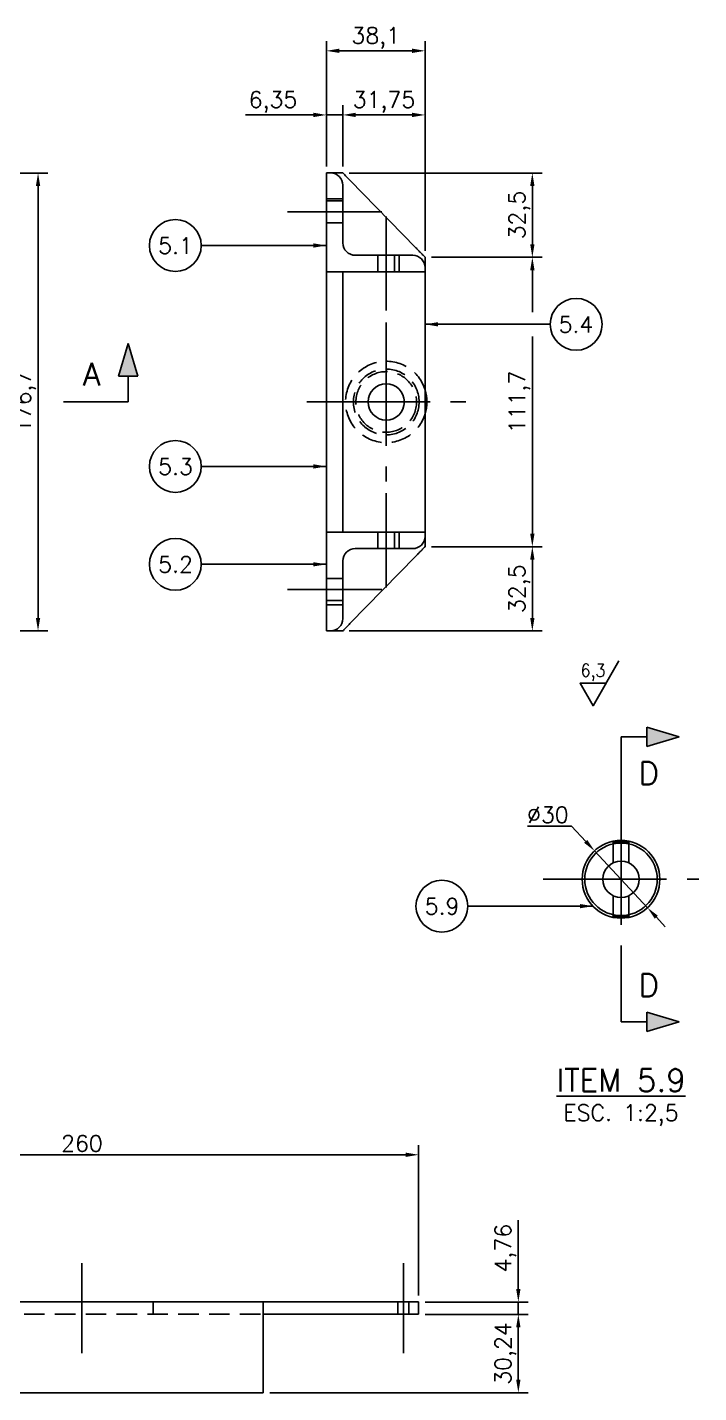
# Model space of a CAD drawing. Header units: metres. Extents: x 0 to 2102, y 0 to 1485.
# Drawn here: x 1323 to 1583, y 688 to 1215 of the extents above; entities that cross this region are included whole.
import ezdxf
from ezdxf.enums import TextEntityAlignment as Align

# ---------------------------------------------------------------- set-up
doc = ezdxf.new("R2010")
doc.units = ezdxf.units.M
doc.header["$LTSCALE"] = 2.5
doc.linetypes.add('CENTER2', pattern=[28.575, 19.05, -3.175, 3.175, -3.175])
doc.linetypes.add('HIDDEN2', pattern=[4.7625, 3.175, -1.5875])
for name, color, linetype in [('GSB', 7, 'Continuous'), ('MR80', 3, 'Continuous'), ('SC1', 7, 'CENTER2'), ('SDM', 7, 'Continuous'), ('SL4', 4, 'Continuous'), ('ST1', 7, 'HIDDEN2')]:
    doc.layers.add(name, color=color, linetype=linetype)
doc.styles.add('R100', font='simplex.shx', dxfattribs={"height": 2.5})
doc.styles.add('R140', font='simplex.shx', dxfattribs={"height": 3.5})
doc.styles.add('R80', font='simplex.shx', dxfattribs={"height": 2})
doc.styles.add('ROMANS', font='ROMANS.SHX')
doc.dimstyles.new('2.5___1-2.5', dxfattribs={"dimscale": 2.5, "dimtxt": 2.5, "dimasz": 2, "dimexe": 1.5, "dimexo": 1, "dimgap": 0.5, "dimtad": 1, "dimzin": 12, "dimtxsty": 'ROMANS', "dimcen": 0, "dimclrd": 256, "dimclre": 256, "dimclrt": 3, "dimazin": 3, "dimtfac": 1, "dimtmove": 0, "dimatfit": 0, "dimfxl": 1, "dimlwd": -1, "dimlwe": -1, "dimarcsym": 0})
doc.dimstyles.new('2.5___1-2.5$3', dxfattribs={"dimscale": 2.5, "dimtxt": 2.5, "dimasz": 2, "dimexe": 1.5, "dimexo": 1, "dimgap": 0.5, "dimtad": 1, "dimtoh": 1, "dimzin": 12, "dimtxsty": 'ROMANS', "dimcen": 0, "dimclrd": 256, "dimclre": 256, "dimclrt": 3, "dimazin": 3, "dimtfac": 1, "dimtmove": 0, "dimatfit": 0, "dimfxl": 1, "dimlwd": -1, "dimlwe": -1, "dimarcsym": 0})

# ---------------------------------------------------------------- blocks, each defined once
blk = doc.blocks.new('*D45')
at = {"layer": 'Defpoints', "color": 0, "transparency": 16777216}
for p in [(1211.54, 1159.14), (1211.54, 982.44), (1327.51, 982.44)]:
    blk.add_point(p, dxfattribs=at)
at = {"layer": 'SDM', "transparency": 16777216}
for p, q in [((1214.04, 1159.14), (1331.26, 1159.14)), ((1327.51, 1154.14), (1327.51, 987.44)), ((1214.04, 982.44), (1331.26, 982.44))]:
    blk.add_line(p, q, dxfattribs=at)
for points in [[(1326.68, 1154.14), (1328.35, 1154.14), (1327.51, 1159.14)], [(1326.68, 987.44), (1328.35, 987.44), (1327.51, 982.44)]]:
    blk.add_solid(points, dxfattribs=at)
at = {"layer": 'SDM', "color": 3, "transparency": 16777216, "insert": (1322.54, 1070.79), "char_height": 6.25, "attachment_point": 5, "rotation": 90, "style": 'ROMANS'}
blk.add_mtext('176,7', dxfattribs=at)
blk = doc.blocks.new('CORTE')
at = {"layer": 'GSB', "color": 4, "style": 'R140'}
blk.add_attdef('%%UCORTE', text='', height=3.5, dxfattribs=at).set_placement((-0.25, 2.38), align=Align.MIDDLE_CENTER)
at = {"layer": 'GSB', "color": 3, "style": 'R100'}
blk.add_attdef('ESC.', text='', height=2.5, dxfattribs=at).set_placement((-0.25, -2.62), align=Align.MIDDLE_CENTER)
blk = doc.blocks.new('SIMB_CORTE_2')
at = {"layer": 'GSB'}
blk.add_hatch(color=2, dxfattribs=at).paths.add_polyline_path([(1.5, -4), (-1.5, -4), (0, -9)])
at = {"layer": 'GSB', "color": 1}
for p, q in [((0, -4), (0, 0)), ((0, 0), (10, 0)), ((0, -9), (-1.5, -4)), ((1.5, -4), (-1.5, -4)), ((0, -9), (1.5, -4))]:
    blk.add_line(p, q, dxfattribs=at)
at = {"layer": 'GSB', "color": 3, "style": 'R100'}
blk.add_attdef('XXXX', (-0.6, 1.57), '', height=2.5, dxfattribs=at)
at = {"layer": 'GSB', "color": 4, "style": 'R140'}
blk.add_attdef('A', text='', height=3.5, dxfattribs=at).set_placement((5.64, -4.29), align=Align.MIDDLE)
blk = doc.blocks.new('*D58')
at = {"layer": 'Defpoints', "color": 0, "transparency": 16777216}
for p in [(1438.87, 1181.55), (1438.87, 1159.14), (1445.22, 1159.14)]:
    blk.add_point(p, dxfattribs=at)
at = {"layer": 'SDM', "transparency": 16777216}
for p, q in [((1433.87, 1181.55), (1407.62, 1181.55)), ((1438.87, 1161.64), (1438.87, 1185.3)), ((1445.22, 1181.55), (1438.87, 1181.55)), ((1445.22, 1161.64), (1445.22, 1185.3)), ((1450.22, 1181.55), (1455.22, 1181.55))]:
    blk.add_line(p, q, dxfattribs=at)
for points in [[(1433.87, 1182.39), (1433.87, 1180.72), (1438.87, 1181.55)], [(1450.22, 1182.39), (1450.22, 1180.72), (1445.22, 1181.55)]]:
    blk.add_solid(points, dxfattribs=at)
at = {"layer": 'SDM', "color": 3, "transparency": 16777216, "insert": (1418.25, 1186.52), "char_height": 6.25, "attachment_point": 5, "style": 'ROMANS'}
blk.add_mtext('6,35', dxfattribs=at)
blk = doc.blocks.new('*D59')
at = {"layer": 'Defpoints', "color": 0, "transparency": 16777216}
for p in [(1476.97, 1181.55), (1445.22, 1159.14), (1476.97, 1126.64)]:
    blk.add_point(p, dxfattribs=at)
at = {"layer": 'SDM', "transparency": 16777216}
for p, q in [((1445.22, 1161.64), (1445.22, 1185.3)), ((1450.22, 1181.55), (1471.97, 1181.55)), ((1476.97, 1129.14), (1476.97, 1185.3))]:
    blk.add_line(p, q, dxfattribs=at)
for points in [[(1450.22, 1182.39), (1450.22, 1180.72), (1445.22, 1181.55)], [(1471.97, 1182.39), (1471.97, 1180.72), (1476.97, 1181.55)]]:
    blk.add_solid(points, dxfattribs=at)
at = {"layer": 'SDM', "color": 3, "transparency": 16777216, "insert": (1461.1, 1186.52), "char_height": 6.25, "attachment_point": 5, "style": 'ROMANS'}
blk.add_mtext('31,75', dxfattribs=at)
blk = doc.blocks.new('*D60')
at = {"layer": 'Defpoints', "color": 0, "transparency": 16777216}
for p in [(1476.97, 1206.29), (1438.87, 1159.14), (1476.97, 1126.64)]:
    blk.add_point(p, dxfattribs=at)
at = {"layer": 'SDM', "transparency": 16777216}
for p, q in [((1438.87, 1161.64), (1438.87, 1210.04)), ((1476.97, 1129.14), (1476.97, 1210.04)), ((1443.87, 1206.29), (1471.97, 1206.29))]:
    blk.add_line(p, q, dxfattribs=at)
for points in [[(1443.87, 1207.13), (1443.87, 1205.46), (1438.87, 1206.29)], [(1471.97, 1207.13), (1471.97, 1205.46), (1476.97, 1206.29)]]:
    blk.add_solid(points, dxfattribs=at)
at = {"layer": 'SDM', "color": 3, "transparency": 16777216, "insert": (1457.92, 1211.26), "char_height": 6.25, "attachment_point": 5, "style": 'ROMANS'}
blk.add_mtext('38,1', dxfattribs=at)
blk = doc.blocks.new('*D61')
at = {"layer": 'Defpoints', "color": 0, "transparency": 16777216}
for p in [(1445.22, 1159.14), (1476.97, 1126.64), (1518.39, 1126.64)]:
    blk.add_point(p, dxfattribs=at)
at = {"layer": 'SDM', "transparency": 16777216}
for p, q in [((1447.72, 1159.14), (1522.14, 1159.14)), ((1518.39, 1154.14), (1518.39, 1131.64)), ((1479.47, 1126.64), (1522.14, 1126.64))]:
    blk.add_line(p, q, dxfattribs=at)
for points in [[(1517.56, 1154.14), (1519.23, 1154.14), (1518.39, 1159.14)], [(1517.56, 1131.64), (1519.23, 1131.64), (1518.39, 1126.64)]]:
    blk.add_solid(points, dxfattribs=at)
at = {"layer": 'SDM', "color": 3, "transparency": 16777216, "insert": (1513.42, 1142.89), "char_height": 6.25, "attachment_point": 5, "rotation": 90, "style": 'ROMANS'}
blk.add_mtext('32,5', dxfattribs=at)
blk = doc.blocks.new('*D62')
at = {"layer": 'Defpoints', "color": 0, "transparency": 16777216}
for p in [(1476.97, 1126.64), (1476.97, 1014.94), (1518.39, 1014.94)]:
    blk.add_point(p, dxfattribs=at)
at = {"layer": 'SDM', "transparency": 16777216}
for p, q in [((1479.47, 1126.64), (1522.14, 1126.64)), ((1518.39, 1121.64), (1518.39, 1105.44)), ((1518.39, 1096.07), (1518.39, 1019.94)), ((1479.47, 1014.94), (1522.14, 1014.94))]:
    blk.add_line(p, q, dxfattribs=at)
for points in [[(1517.56, 1121.64), (1519.23, 1121.64), (1518.39, 1126.64)], [(1517.56, 1019.94), (1519.23, 1019.94), (1518.39, 1014.94)]]:
    blk.add_solid(points, dxfattribs=at)
at = {"layer": 'SDM', "color": 3, "transparency": 16777216, "insert": (1513.42, 1070.79), "char_height": 6.25, "attachment_point": 5, "rotation": 90, "style": 'ROMANS'}
blk.add_mtext('111,7', dxfattribs=at)
blk = doc.blocks.new('*D63')
at = {"layer": 'Defpoints', "color": 0, "transparency": 16777216}
for p in [(1476.97, 1014.94), (1445.22, 982.44), (1518.39, 982.44)]:
    blk.add_point(p, dxfattribs=at)
at = {"layer": 'SDM', "transparency": 16777216}
for p, q in [((1479.47, 1014.94), (1522.14, 1014.94)), ((1518.39, 1009.94), (1518.39, 987.44)), ((1447.72, 982.44), (1522.14, 982.44))]:
    blk.add_line(p, q, dxfattribs=at)
for points in [[(1517.56, 1009.94), (1519.23, 1009.94), (1518.39, 1014.94)], [(1517.56, 987.44), (1519.23, 987.44), (1518.39, 982.44)]]:
    blk.add_solid(points, dxfattribs=at)
at = {"layer": 'SDM', "color": 3, "transparency": 16777216, "insert": (1513.42, 998.69), "char_height": 6.25, "attachment_point": 5, "rotation": 90, "style": 'ROMANS'}
blk.add_mtext('32,5', dxfattribs=at)
blk = doc.blocks.new('ITEM')
at = {"layer": 'GSB'}
blk.add_circle((0, 0), 4, dxfattribs=at)
blk = doc.blocks.new('*D86')
at = {"layer": 'Defpoints', "color": 0, "transparency": 16777216}
for p in [(1542.41, 897.57), (1562.86, 875.62)]:
    blk.add_point(p, dxfattribs=at)
at = {"layer": 'SDM', "transparency": 16777216}
for p, q in [((1533.53, 907.1), (1516.51, 907.1)), ((1539, 901.23), (1533.53, 907.1)), ((1562.86, 875.62), (1542.41, 897.57)), ((1566.27, 871.96), (1569.67, 868.31))]:
    blk.add_line(p, q, dxfattribs=at)
for points in [[(1539.61, 901.8), (1538.39, 900.67), (1542.41, 897.57)], [(1566.88, 872.53), (1565.66, 871.4), (1562.86, 875.62)]]:
    blk.add_solid(points, dxfattribs=at)
at = {"layer": 'SDM', "color": 3, "transparency": 16777216, "insert": (1524.4, 911.48), "char_height": 6.25, "attachment_point": 5, "style": 'ROMANS'}
blk.add_mtext('∅30', dxfattribs=at)
blk = doc.blocks.new('ROUGHNESS (INDICATION)')
blk.add_lwpolyline([(4, 6.93), (0, 0), (-2, 3.46), (2, 3.46)])
at = {"layer": 'MR80', "style": 'R80', "width": 0.9}
blk.add_attdef('ROUGHNESS', text='', height=2, dxfattribs=at).set_placement((0, 5.46), align=Align.MIDDLE_CENTER)
blk = doc.blocks.new('*D117')
at = {"layer": 'Defpoints', "color": 0, "transparency": 16777216}
for p in [(1474.47, 780.29), (1214.47, 723.48), (1474.47, 723.48)]:
    blk.add_point(p, dxfattribs=at)
at = {"layer": 'SDM', "transparency": 16777216}
for p, q in [((1214.47, 725.98), (1214.47, 784.04)), ((1219.47, 780.29), (1469.47, 780.29)), ((1474.47, 725.98), (1474.47, 784.04))]:
    blk.add_line(p, q, dxfattribs=at)
for points in [[(1219.47, 781.12), (1219.47, 779.45), (1214.47, 780.29)], [(1469.47, 781.12), (1469.47, 779.45), (1474.47, 780.29)]]:
    blk.add_solid(points, dxfattribs=at)
at = {"layer": 'SDM', "color": 3, "transparency": 16777216, "insert": (1344.47, 784.66), "char_height": 6.25, "attachment_point": 5, "style": 'ROMANS'}
blk.add_mtext('260', dxfattribs=at)
blk = doc.blocks.new('*D118')
at = {"layer": 'Defpoints', "color": 0, "transparency": 16777216}
for p in [(1474.47, 718.72), (1512.98, 718.72), (1414.47, 688.48)]:
    blk.add_point(p, dxfattribs=at)
at = {"layer": 'SDM', "transparency": 16777216}
for p, q in [((1476.97, 718.72), (1516.73, 718.72)), ((1512.98, 693.48), (1512.98, 713.72)), ((1416.97, 688.48), (1516.73, 688.48))]:
    blk.add_line(p, q, dxfattribs=at)
for points in [[(1512.15, 713.72), (1513.82, 713.72), (1512.98, 718.72)], [(1512.15, 693.48), (1513.82, 693.48), (1512.98, 688.48)]]:
    blk.add_solid(points, dxfattribs=at)
at = {"layer": 'SDM', "color": 3, "transparency": 16777216, "insert": (1508.01, 703.6), "char_height": 6.25, "attachment_point": 5, "rotation": 90, "style": 'ROMANS'}
blk.add_mtext('30,24', dxfattribs=at)
blk = doc.blocks.new('*D119')
at = {"layer": 'Defpoints', "color": 0, "transparency": 16777216}
for p in [(1474.47, 723.48), (1512.98, 723.48), (1474.47, 718.72)]:
    blk.add_point(p, dxfattribs=at)
at = {"layer": 'SDM', "transparency": 16777216}
for p, q in [((1512.98, 728.48), (1512.98, 755.03)), ((1476.97, 723.48), (1516.73, 723.48)), ((1512.98, 718.72), (1512.98, 723.48)), ((1476.97, 718.72), (1516.73, 718.72)), ((1512.98, 713.72), (1512.98, 708.72))]:
    blk.add_line(p, q, dxfattribs=at)
for points in [[(1512.15, 728.48), (1513.82, 728.48), (1512.98, 723.48)], [(1512.15, 713.72), (1513.82, 713.72), (1512.98, 718.72)]]:
    blk.add_solid(points, dxfattribs=at)
at = {"layer": 'SDM', "color": 3, "transparency": 16777216, "insert": (1508.01, 744.26), "char_height": 6.25, "attachment_point": 5, "rotation": 90, "style": 'ROMANS'}
blk.add_mtext('4,76', dxfattribs=at)

msp = doc.modelspace()

# ---------------------------------------------------------------- linework, layer by layer
at = {"layer": 'SC1'}
for p, q in [((1460.222, 1144.144), (1423.872, 1144.144)), ((1461.972, 1106.044), (1461.972, 1142.394)), ((1461.972, 1101.494), (1461.972, 1040.094)), ((1431.272, 1070.794), (1492.672, 1070.794)), ((1461.972, 1035.544), (1461.972, 999.194)), ((1460.222, 998.444), (1423.872, 998.444)), ((1552.634, 916.599), (1552.634, 856.599)), ((1522.634, 886.599), (1582.634, 886.599)), ((1344.474, 738.484), (1344.474, 703.722)), ((1468.574, 738.484), (1468.574, 703.722))]:
    msp.add_line(p, q, dxfattribs=at)
at = {"layer": 'SL4'}
for p, q in [((1438.872, 1159.144), (1438.872, 1149.144)), ((1440.465, 1159.144), (1438.872, 1159.144)), ((1445.222, 1154.387), (1445.222, 1149.144)), ((1447.976, 1156.325), (1473.398, 1130.304)), ((1438.872, 1149.144), (1445.222, 1149.144)), ((1438.872, 1124.044), (1438.872, 1149.144)), ((1445.222, 1149.144), (1445.222, 1132.157)), ((1438.872, 1124.044), (1438.872, 1121.044)), ((1449.985, 1127.394), (1466.972, 1127.394)), ((1466.972, 1127.394), (1466.972, 1121.044)), ((1466.972, 1127.394), (1472.215, 1127.394)), ((1476.972, 1121.044), (1476.972, 1122.637)), ((1438.903, 1121.044), (1438.872, 1121.044)), ((1438.872, 1118.044), (1438.872, 1121.044)), ((1438.872, 1118.044), (1438.872, 1023.544)), ((1441.872, 1121.044), (1445.222, 1121.044)), ((1466.972, 1121.044), (1441.872, 1121.044)), ((1448.222, 1121.044), (1445.222, 1121.044)), ((1445.222, 1121.044), (1445.222, 1118.044)), ((1445.222, 1121.044), (1445.222, 1020.544)), ((1476.972, 1121.044), (1466.972, 1121.044)), ((1476.972, 1121.044), (1476.972, 1118.044)), ((1476.972, 1118.044), (1476.972, 1023.544)), ((1438.872, 1020.544), (1438.872, 1023.544)), ((1445.222, 1023.544), (1445.222, 1020.544)), ((1476.972, 1023.544), (1476.972, 1020.544)), ((1438.872, 1020.544), (1445.222, 1020.544)), ((1438.872, 1020.544), (1466.972, 1020.544)), ((1438.872, 1020.544), (1438.872, 1017.544)), ((1438.872, 992.444), (1438.872, 1017.544)), ((1445.222, 1020.544), (1448.222, 1020.544)), ((1466.972, 1020.544), (1466.972, 1014.194)), ((1466.972, 1020.544), (1476.972, 1020.544)), ((1476.972, 1018.952), (1476.972, 1020.544)), ((1466.972, 1014.194), (1449.985, 1014.194)), ((1472.215, 1014.194), (1466.972, 1014.194)), ((1445.222, 1009.432), (1445.222, 992.444)), ((1473.398, 1011.285), (1447.976, 985.263)), ((1445.222, 992.444), (1438.872, 992.444)), ((1438.872, 992.444), (1438.872, 982.444)), ((1445.222, 992.444), (1445.222, 987.202)), ((1440.465, 982.444), (1438.872, 982.444)), ((1274.474, 723.484), (1414.474, 723.484)), ((1414.474, 723.484), (1414.474, 710.722)), ((1414.474, 723.484), (1419.474, 723.484)), ((1419.474, 723.484), (1474.474, 723.484)), ((1474.474, 718.722), (1474.474, 723.484)), ((1414.474, 718.722), (1419.474, 718.722)), ((1419.474, 718.722), (1474.474, 718.722)), ((1414.474, 710.722), (1414.474, 688.484)), ((1414.474, 688.484), (1274.474, 688.484))]:
    msp.add_line(p, q, dxfattribs=at)
for centre, radius in [((1461.972, 1070.794), 7), ((1552.634, 886.599), 15), ((1552.634, 886.599), 14), ((1552.634, 886.599), 7)]:
    msp.add_circle(centre, radius, dxfattribs=at)
for centre, radius, start, end in [((1440.465, 1154.387), 4.757, 0, 90), ((1449.985, 1132.157), 4.763, 180, 270), ((1472.215, 1122.637), 4.757, 0, 90), ((1461.972, 1070.794), 15.7, 342.8263, 17.1737), ((1472.215, 1018.952), 4.757, 270, 0), ((1449.985, 1009.432), 4.763, 90, 180), ((1440.465, 987.202), 4.757, 270, 0)]:
    msp.add_arc(centre, radius, start, end, dxfattribs=at)
for points, knots in [([(1440.465, 1159.144), (1440.907, 1159.144), (1441.338, 1159.144), (1441.972, 1159.144), (1442.182, 1159.144), (1442.593, 1159.144), (1442.793, 1159.144), (1443.384, 1159.144), (1443.763, 1159.144), (1444.504, 1159.144), (1444.866, 1159.144), (1445.222, 1159.144)], [0, 0, 0, 0, 0.25, 0.25, 0.375, 0.375, 0.5, 0.5, 0.75, 0.75, 1, 1, 1, 1]), ([(1445.222, 1159.144), (1445.704, 1158.651), (1446.177, 1158.167), (1447.104, 1157.219), (1447.546, 1156.766), (1447.976, 1156.325)], [0, 0, 0, 0, 0.5, 0.5, 1, 1, 1, 1]), ([(1473.398, 1130.304), (1473.67, 1130.025), (1473.946, 1129.742), (1474.513, 1129.162), (1474.803, 1128.866), (1475.402, 1128.251), (1475.714, 1127.933), (1476.338, 1127.294), (1476.654, 1126.971), (1476.972, 1126.644)], [0, 0, 0, 0, 0.25, 0.25, 0.5, 0.5, 0.75, 0.75, 1, 1, 1, 1]), ([(1476.972, 1126.644), (1476.972, 1126.037), (1476.972, 1125.412), (1476.972, 1124.412), (1476.972, 1124.064), (1476.972, 1123.359), (1476.972, 1123.001), (1476.972, 1122.637)], [0, 0, 0, 0, 0.5, 0.5, 0.75, 0.75, 1, 1, 1, 1]), ([(1476.972, 1018.952), (1476.972, 1018.587), (1476.972, 1018.23), (1476.972, 1017.528), (1476.972, 1017.181), (1476.972, 1016.178), (1476.972, 1015.552), (1476.972, 1014.944)], [0, 0, 0, 0, 0.25, 0.25, 0.5, 0.5, 1, 1, 1, 1]), ([(1476.972, 1014.944), (1476.654, 1014.618), (1476.338, 1014.295), (1475.868, 1013.814), (1475.711, 1013.653), (1475.402, 1013.337), (1475.251, 1013.182), (1474.803, 1012.724), (1474.514, 1012.427), (1473.947, 1011.847), (1473.669, 1011.563), (1473.398, 1011.285)], [0, 0, 0, 0, 0.25, 0.25, 0.375, 0.375, 0.5, 0.5, 0.75, 0.75, 1, 1, 1, 1]), ([(1445.222, 982.444), (1444.866, 982.444), (1444.505, 982.444), (1443.766, 982.444), (1443.388, 982.444), (1442.606, 982.444), (1442.202, 982.444), (1441.347, 982.444), (1440.909, 982.444), (1440.465, 982.444)], [0, 0, 0, 0, 0.25, 0.25, 0.5, 0.5, 0.75, 0.75, 1, 1, 1, 1]), ([(1447.976, 985.263), (1447.545, 984.822), (1447.104, 984.37), (1446.418, 983.668), (1446.185, 983.43), (1445.71, 982.943), (1445.466, 982.693), (1445.222, 982.444)], [0, 0, 0, 0, 0.5, 0.5, 0.75, 0.75, 1, 1, 1, 1])]:
    msp.add_open_spline(points, degree=3, knots=knots, dxfattribs=at)
at = {"layer": 'ST1'}
for p, q in [((1445.222, 1148.394), (1438.872, 1148.394)), ((1438.872, 1139.894), (1445.222, 1139.894)), ((1458.722, 1127.394), (1458.722, 1121.044)), ((1465.222, 1121.044), (1465.222, 1127.394)), ((1441.872, 1121.044), (1438.903, 1121.044)), ((1458.722, 1020.544), (1458.722, 1014.194)), ((1465.222, 1014.194), (1465.222, 1020.544)), ((1445.222, 1002.694), (1438.872, 1002.694)), ((1438.872, 994.194), (1445.222, 994.194)), ((1549.224, 901.206), (1549.634, 900.796)), ((1552.636, 901.178), (1552.349, 901.171)), ((1555.634, 900.796), (1556.044, 901.206)), ((1549.634, 900.796), (1549.634, 892.927)), ((1555.634, 892.929), (1555.634, 900.796)), ((1549.634, 880.271), (1549.634, 872.402)), ((1555.634, 872.402), (1555.634, 880.269)), ((1549.634, 872.402), (1549.224, 871.992)), ((1552.632, 872.02), (1552.92, 872.027)), ((1556.044, 871.992), (1555.634, 872.402)), ((1371.974, 718.722), (1371.974, 723.484)), ((1466.424, 723.484), (1466.424, 718.722)), ((1470.724, 718.722), (1470.724, 723.484)), ((1274.474, 718.722), (1414.474, 718.722))]:
    msp.add_line(p, q, dxfattribs=at)
at = {"layer": 'ST1', "flags": 128}
msp.add_lwpolyline([(1549.634, 900.796), (1549.634, 900.796), (1549.671, 900.808), (1549.807, 900.844), (1549.923, 900.871), (1550.077, 900.904), (1550.272, 900.943), (1550.511, 900.988), (1550.778, 901.032), (1551.056, 901.071), (1551.338, 901.103), (1551.618, 901.13), (1552.154, 901.166), (1552.634, 901.178)], dxfattribs=at)
at = {"layer": 'ST1'}
for radius in [12.7, 11.7]:
    msp.add_circle((1461.972, 1070.794), radius, dxfattribs=at)
msp.add_arc((1461.972, 1070.794), 15.7, 17.1737, 342.8263, dxfattribs=at)
for points, knots in [([(1552.634, 901.178), (1552.795, 901.175), (1553.14, 901.169), (1553.574, 901.138), (1553.936, 901.104), (1554.218, 901.071), (1554.496, 901.033), (1554.76, 900.988), (1554.995, 900.943), (1555.191, 900.904), (1555.345, 900.871), (1555.497, 900.836), (1555.6, 900.808), (1555.646, 900.792), (1555.634, 900.796), (1555.634, 900.796)], [0, 0, 0, 0, 0.10191869, 0.2190392, 0.2834244, 0.35166793, 0.42378029, 0.49977025, 0.57677259, 0.64962362, 0.71833156, 0.78290638, 0.89958161, 0.99995501, 1, 1, 1, 1]), ([(1552.634, 872.02), (1552.473, 872.023), (1552.128, 872.028), (1551.694, 872.06), (1551.332, 872.094), (1551.05, 872.127), (1550.772, 872.165), (1550.508, 872.21), (1550.273, 872.255), (1550.077, 872.294), (1549.923, 872.327), (1549.771, 872.362), (1549.668, 872.39), (1549.622, 872.406), (1549.634, 872.402), (1549.634, 872.402)], [0, 0, 0, 0, 0.1019187, 0.2190392, 0.2834244, 0.3516679, 0.4237803, 0.4997703, 0.5767726, 0.6496236, 0.7183316, 0.7829064, 0.8995816, 0.999955, 1, 1, 1, 1]), ([(1554.756, 872.21), (1554.838, 872.225), (1554.998, 872.255), (1555.192, 872.294), (1555.346, 872.327), (1555.496, 872.362), (1555.607, 872.392), (1555.647, 872.407), (1555.607, 872.392), (1555.497, 872.362), (1555.347, 872.327), (1555.193, 872.294), (1554.997, 872.255), (1554.763, 872.21), (1554.499, 872.166), (1554.22, 872.127), (1553.938, 872.094), (1553.575, 872.06), (1553.141, 872.028), (1552.795, 872.023), (1552.634, 872.02)], [0, 0, 0, 0, 0.05113, 0.0996437, 0.1454082, 0.1884303, 0.2661972, 0.333148, 0.4000455, 0.4777783, 0.5207904, 0.5665497, 0.6150629, 0.6663354, 0.7170862, 0.7652434, 0.8108128, 0.8538014, 0.9319855, 1, 1, 1, 1])]:
    msp.add_open_spline(points, degree=3, knots=knots, dxfattribs=at)

# ---------------------------------------------------------------- block references
at = {"layer": 'GSB'}
ref = msp.add_blockref('ITEM', (1380.534, 1131.166), dxfattribs=dict(at, xscale=-2.5, yscale=2.5, zscale=2.5))
ref.add_attrib('1', '5.1', dxfattribs={"color": 3, "height": 6.25, "style": 'R100'}).set_placement((1380.619, 1131.113), align=Align.MIDDLE_CENTER)
ref = msp.add_blockref('ITEM', (1535.311, 1100.753), dxfattribs=dict(at, xscale=2.5, yscale=2.5, zscale=2.5))
ref.add_attrib('1', '5.4', dxfattribs={"color": 3, "height": 6.25, "style": 'R100'}).set_placement((1535.226, 1100.699), align=Align.MIDDLE_CENTER)
ref = msp.add_blockref('SIMB_CORTE_2', (1362.354, 1070.794), dxfattribs=dict(at, xscale=2.499999999999972, yscale=2.499999999999972, zscale=2.499999999999972, rotation=180))
ref.add_attrib('A', 'A', dxfattribs={"color": 4, "height": 8.75, "style": 'R140'}).set_placement((1348.262, 1081.528), align=Align.MIDDLE)
ref = msp.add_blockref('ITEM', (1380.534, 1045.909), dxfattribs=dict(at, xscale=-2.5, yscale=2.5, zscale=2.5))
ref.add_attrib('1', '5.3', dxfattribs={"color": 3, "height": 6.25, "style": 'R100'}).set_placement((1380.619, 1045.855), align=Align.MIDDLE_CENTER)
ref = msp.add_blockref('ITEM', (1380.534, 1008.146), dxfattribs=dict(at, xscale=-2.5, yscale=2.5, zscale=2.5))
ref.add_attrib('1', '5.2', dxfattribs={"color": 3, "height": 6.25, "style": 'R100'}).set_placement((1380.619, 1008.093), align=Align.MIDDLE_CENTER)
for name, p, xscale, yscale, zscale, values in [('ROUGHNESS (INDICATION)', (1541.815, 953.591), 2.499999999999972, 2.499999999999972, 2.499999999999972, {'ROUGHNESS': '6,3'}), ('CORTE', (1553.267, 803.075), 2.5, 2.5, 2.5, {'%%UCORTE': '%%uITEM 5.9', 'ESC.': 'ESC. 1:2,5'})]:
    msp.add_blockref(name, p, dxfattribs=dict(at, xscale=xscale, yscale=yscale, zscale=zscale)).add_auto_attribs(values)
ref = msp.add_blockref('SIMB_CORTE_2', (1552.634, 941.599), dxfattribs=dict(at, xscale=-2.499999999999972, yscale=2.499999999999972, zscale=2.499999999999972, rotation=89.99999999999993))
ref.add_attrib('A', 'D', dxfattribs={"color": 4, "height": 8.75, "style": 'R140'}).set_placement((1563.368, 927.507), align=Align.MIDDLE)
ref = msp.add_blockref('ITEM', (1483.459, 876.228), dxfattribs=dict(at, xscale=-2.5, yscale=2.5, zscale=2.5))
ref.add_attrib('1', '5.9', dxfattribs={"color": 3, "height": 6.25, "style": 'R100'}).set_placement((1483.543, 876.175), align=Align.MIDDLE_CENTER)
ref = msp.add_blockref('SIMB_CORTE_2', (1552.634, 831.599), dxfattribs=dict(at, xscale=2.499999999999972, yscale=2.499999999999972, zscale=2.499999999999972, rotation=89.99999999999999))
ref.add_attrib('A', 'D', dxfattribs={"color": 4, "height": 8.75, "style": 'R140'}).set_placement((1563.368, 845.691), align=Align.MIDDLE)

# ---------------------------------------------------------------- dimensions: what is measured, and where the dimension line sits
at = {"layer": 'SDM'}
for base, p1, p2, picture, middle in [((1476.972, 1206.292), (1438.872, 1159.144), (1476.972, 1126.644), '*D60', (1457.922, 1211.263)), ((1438.872, 1181.553), (1445.222, 1159.144), (1438.872, 1159.144), '*D58', (1418.247, 1186.523)), ((1476.972, 1181.553), (1445.222, 1159.144), (1476.972, 1126.644), '*D59', (1461.097, 1186.523)), ((1474.474, 780.286), (1214.474, 723.484), (1474.474, 723.484), '*D117', (1344.474, 784.661))]:
    dim = msp.add_linear_dim(base=base, p1=p1, p2=p2, dimstyle='2.5___1-2.5', dxfattribs=at)
    dim.commit()
    dim.dimension.update_dxf_attribs({"geometry": picture, "text_midpoint": middle})
for base, p1, p2, picture, middle in [((1327.515, 982.444), (1211.539, 1159.144), (1211.539, 982.444), '*D45', (1322.545, 1070.794)), ((1518.393, 1126.644), (1445.222, 1159.144), (1476.972, 1126.644), '*D61', (1513.423, 1142.894)), ((1512.984, 723.484), (1474.474, 718.722), (1474.474, 723.484), '*D119', (1508.014, 744.258)), ((1512.984, 718.722), (1414.474, 688.484), (1474.474, 718.722), '*D118', (1508.014, 703.603))]:
    dim = msp.add_linear_dim(base=base, p1=p1, p2=p2, angle=90, dimstyle='2.5___1-2.5', dxfattribs=at)
    dim.commit()
    dim.dimension.update_dxf_attribs({"geometry": picture, "text_midpoint": middle})
for base, p1, p2, picture, middle in [((1518.393, 1014.944), (1476.972, 1126.644), (1476.972, 1014.944), '*D62', (1513.423, 1070.794)), ((1518.393, 982.444), (1476.972, 1014.944), (1445.222, 982.444), '*D63', (1513.423, 998.694))]:
    dim = msp.add_linear_dim(base=base, p1=p1, p2=p2, angle=90, dimstyle='2.5___1-2.5', override={"dimtmove": 1}, dxfattribs=at)
    dim.commit()
    dim.dimension.update_dxf_attribs({"geometry": picture, "text_midpoint": middle})
dim = msp.add_diameter_dim_2p(p1=(1562.858, 875.623), p2=(1542.41, 897.575), dimstyle='2.5___1-2.5$3', dxfattribs=at)
dim.commit()
dim.dimension.update_dxf_attribs({"geometry": '*D86', "text_midpoint": (1524.396, 907.103), "dimtype": 163})

# ---------------------------------------------------------------- leaders
for points in [[(1438.872, 1131.166), (1390.534, 1131.166)], [(1476.972, 1100.753), (1525.311, 1100.753)], [(1438.872, 1045.909), (1390.534, 1045.909)], [(1438.872, 1008.146), (1390.534, 1008.146)], [(1541.797, 876.228), (1493.459, 876.228)]]:
    msp.add_leader(points, dimstyle='2.5___1-2.5', override={"dimgap": 0.5, "dimtad": 0}, dxfattribs=at)

doc.saveas('drawing.dxf')
